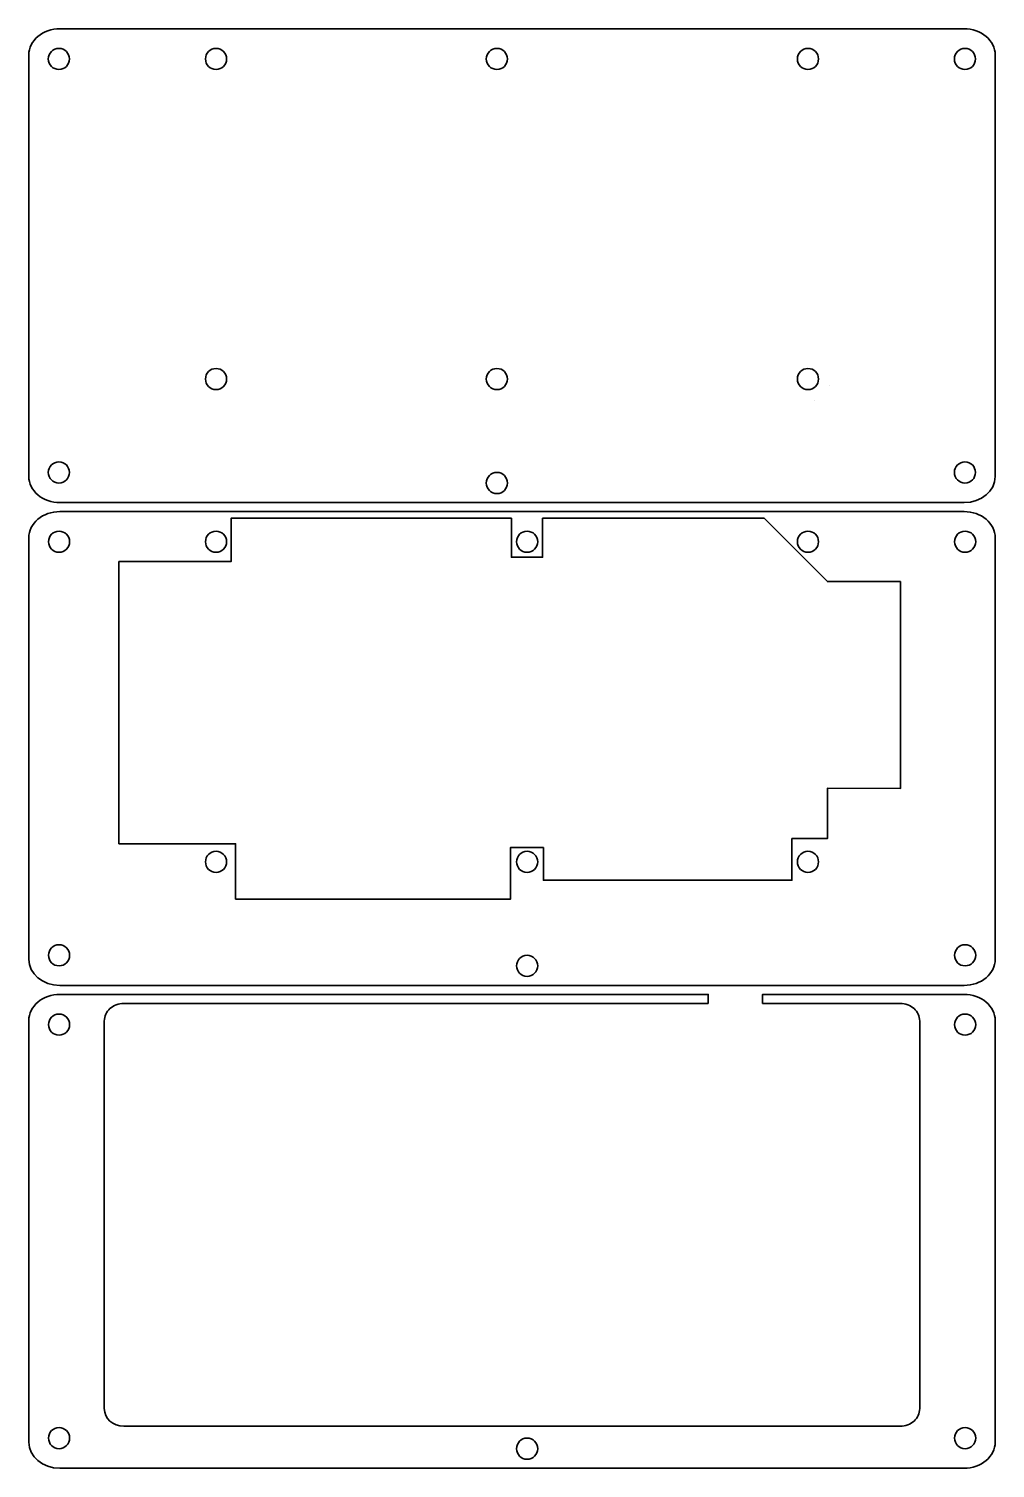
# Model space of a CAD drawing. Header units: millimetres. Extents: x 131 to 774, y -307 to 169.
# Drawn here: x 131.2 to 451.2, y -307.4 to 169.3 of the extents above; entities that cross this region are included whole.
import ezdxf

# ---------------------------------------------------------------- set-up
doc = ezdxf.new("R2010")
doc.units = ezdxf.units.MM
doc.header["$MEASUREMENT"] = 0
doc.layers.add('Layer 1', color=7, linetype='Continuous')

msp = doc.modelspace()

# ---------------------------------------------------------------- linework, layer by layer
at = {"layer": 'Layer 1', "color": 250, "lineweight": 35}
for points, knots in [([(440.967, 169.2532), (443.6921, 169.2532), (446.3057, 168.3461), (448.2326, 166.7317), (450.1595, 165.1173), (451.2422, 162.9276), (451.2422, 160.6445), (451.2422, 160.6445), (451.2422, 20.9832), (451.2422, 20.9832), (451.2422, 16.2287), (446.6418, 12.3744), (440.967, 12.3744), (440.967, 12.3744), (141.5174, 12.3744), (141.5174, 12.3744), (138.7923, 12.3744), (136.1787, 13.2814), (134.2518, 14.8959), (132.3248, 16.5103), (131.2422, 18.7), (131.2422, 20.9832), (131.2422, 20.9832), (131.2422, 160.6445), (131.2422, 160.6445), (131.2422, 162.9276), (132.3249, 165.1173), (134.2518, 166.7317), (136.1787, 168.3461), (138.7923, 169.2532), (141.5174, 169.2532), (141.5174, 169.2532), (440.967, 169.2532), (440.967, 169.2532)], [0, 0, 0, 0, 0.09090909, 0.09090909, 0.09090909, 0.18181818, 0.18181818, 0.18181818, 0.27272727, 0.27272727, 0.27272727, 0.36363636, 0.36363636, 0.36363636, 0.45454545, 0.45454545, 0.45454545, 0.54545455, 0.54545455, 0.54545455, 0.63636364, 0.63636364, 0.63636364, 0.72727273, 0.72727273, 0.72727273, 0.81818182, 0.81818182, 0.81818182, 0.90909091, 0.90909091, 0.90909091, 1, 1, 1, 1]), ([(137.7105, 159.2744), (137.7105, 161.2074), (139.2775, 162.7744), (141.2105, 162.7744), (143.1435, 162.7744), (144.7105, 161.2074), (144.7105, 159.2744), (144.7105, 157.3414), (143.1435, 155.7744), (141.2105, 155.7744), (139.2775, 155.7744), (137.7105, 157.3414), (137.7105, 159.2744)], [0, 0, 0, 0, 0.25, 0.25, 0.25, 0.5, 0.5, 0.5, 0.75, 0.75, 0.75, 1, 1, 1, 1]), ([(189.7422, 159.2744), (189.7422, 161.2074), (191.3092, 162.7744), (193.2422, 162.7744), (195.1752, 162.7744), (196.7422, 161.2074), (196.7422, 159.2744), (196.7422, 157.3414), (195.1752, 155.7744), (193.2422, 155.7744), (191.3092, 155.7744), (189.7422, 157.3414), (189.7422, 159.2744)], [0, 0, 0, 0, 0.25, 0.25, 0.25, 0.5, 0.5, 0.5, 0.75, 0.75, 0.75, 1, 1, 1, 1]), ([(282.7422, 159.2743), (282.7422, 161.2074), (284.3092, 162.7743), (286.2422, 162.7743), (288.1752, 162.7744), (289.7422, 161.2074), (289.7422, 159.2744), (289.7422, 157.3413), (288.1752, 155.7744), (286.2422, 155.7744), (284.3092, 155.7743), (282.7422, 157.3413), (282.7422, 159.2743)], [0, 0, 0, 0, 0.25, 0.25, 0.25, 0.5, 0.5, 0.5, 0.75, 0.75, 0.75, 1, 1, 1, 1]), ([(385.7422, 159.2744), (385.7422, 161.2074), (387.3092, 162.7744), (389.2422, 162.7744), (391.1752, 162.7744), (392.7422, 161.2074), (392.7422, 159.2744), (392.7422, 157.3414), (391.1752, 155.7744), (389.2422, 155.7744), (387.3092, 155.7744), (385.7422, 157.3414), (385.7422, 159.2744)], [0, 0, 0, 0, 0.25, 0.25, 0.25, 0.5, 0.5, 0.5, 0.75, 0.75, 0.75, 1, 1, 1, 1]), ([(437.7105, 159.2744), (437.7105, 161.2074), (439.2775, 162.7744), (441.2105, 162.7744), (443.1435, 162.7744), (444.7105, 161.2074), (444.7105, 159.2744), (444.7105, 157.3414), (443.1435, 155.7744), (441.2105, 155.7744), (439.2775, 155.7744), (437.7105, 157.3414), (437.7105, 159.2744)], [0, 0, 0, 0, 0.25, 0.25, 0.25, 0.5, 0.5, 0.5, 0.75, 0.75, 0.75, 1, 1, 1, 1]), ([(189.7422, 53.2744), (189.7422, 55.2074), (191.3092, 56.7744), (193.2422, 56.7744), (195.1752, 56.7744), (196.7422, 55.2074), (196.7422, 53.2744), (196.7422, 51.3414), (195.1752, 49.7744), (193.2422, 49.7744), (191.3092, 49.7744), (189.7422, 51.3414), (189.7422, 53.2744)], [0, 0, 0, 0, 0.25, 0.25, 0.25, 0.5, 0.5, 0.5, 0.75, 0.75, 0.75, 1, 1, 1, 1]), ([(282.7422, 53.2744), (282.7422, 55.2074), (284.3092, 56.7744), (286.2422, 56.7744), (288.1752, 56.7744), (289.7422, 55.2074), (289.7422, 53.2744), (289.7422, 51.3414), (288.1752, 49.7744), (286.2422, 49.7744), (284.3092, 49.7744), (282.7422, 51.3414), (282.7422, 53.2744)], [0, 0, 0, 0, 0.25, 0.25, 0.25, 0.5, 0.5, 0.5, 0.75, 0.75, 0.75, 1, 1, 1, 1]), ([(385.7422, 53.2744), (385.7422, 55.2074), (387.3092, 56.7744), (389.2422, 56.7744), (391.1752, 56.7744), (392.7422, 55.2074), (392.7422, 53.2744), (392.7422, 51.3414), (391.1752, 49.7744), (389.2422, 49.7744), (387.3092, 49.7744), (385.7422, 51.3414), (385.7422, 53.2744)], [0, 0, 0, 0, 0.25, 0.25, 0.25, 0.5, 0.5, 0.5, 0.75, 0.75, 0.75, 1, 1, 1, 1]), ([(137.7105, 22.344), (137.7105, 24.277), (139.2775, 25.844), (141.2105, 25.844), (143.1435, 25.844), (144.7105, 24.277), (144.7105, 22.344), (144.7105, 20.411), (143.1435, 18.844), (141.2105, 18.844), (139.2775, 18.844), (137.7105, 20.411), (137.7105, 22.344)], [0, 0, 0, 0, 0.25, 0.25, 0.25, 0.5, 0.5, 0.5, 0.75, 0.75, 0.75, 1, 1, 1, 1]), ([(437.7105, 22.3425), (437.7105, 24.2755), (439.2775, 25.8425), (441.2105, 25.8425), (443.1435, 25.8425), (444.7105, 24.2755), (444.7105, 22.3425), (444.7105, 20.4095), (443.1435, 18.8425), (441.2105, 18.8425), (439.2775, 18.8425), (437.7105, 20.4095), (437.7105, 22.3425)], [0, 0, 0, 0, 0.25, 0.25, 0.25, 0.5, 0.5, 0.5, 0.75, 0.75, 0.75, 1, 1, 1, 1]), ([(282.7422, 18.844), (282.7422, 20.777), (284.3092, 22.344), (286.2422, 22.344), (288.1752, 22.344), (289.7422, 20.777), (289.7422, 18.844), (289.7422, 16.911), (288.1752, 15.344), (286.2422, 15.344), (284.3092, 15.344), (282.7422, 16.911), (282.7422, 18.844)], [0, 0, 0, 0, 0.25, 0.25, 0.25, 0.5, 0.5, 0.5, 0.75, 0.75, 0.75, 1, 1, 1, 1]), ([(141.5174, 9.3759), (138.7923, 9.3759), (136.1787, 8.4688), (134.2518, 6.8544), (132.3249, 5.24), (131.2422, 3.0503), (131.2422, 0.7672), (131.2422, 0.7672), (131.2422, -138.8941), (131.2422, -138.8941), (131.2422, -143.6486), (135.8426, -147.5029), (141.5174, -147.5029), (141.5174, -147.5029), (440.967, -147.5029), (440.967, -147.5029), (443.6921, -147.5029), (446.3057, -146.5959), (448.2326, -144.9814), (450.1596, -143.367), (451.2422, -141.1773), (451.2422, -138.8941), (451.2422, -138.8941), (451.2422, 0.7672), (451.2422, 0.7672), (451.2422, 3.0503), (450.1595, 5.24), (448.2326, 6.8544), (446.3057, 8.4688), (443.6921, 9.3759), (440.967, 9.3759), (440.967, 9.3759), (141.5174, 9.3759), (141.5174, 9.3759)], [0, 0, 0, 0, 0.09090909, 0.09090909, 0.09090909, 0.18181818, 0.18181818, 0.18181818, 0.27272727, 0.27272727, 0.27272727, 0.36363636, 0.36363636, 0.36363636, 0.45454545, 0.45454545, 0.45454545, 0.54545455, 0.54545455, 0.54545455, 0.63636364, 0.63636364, 0.63636364, 0.72727273, 0.72727273, 0.72727273, 0.81818182, 0.81818182, 0.81818182, 0.90909091, 0.90909091, 0.90909091, 1, 1, 1, 1]), ([(383.9238, -98.8911), (383.9238, -98.8911), (389.8015, -98.8911), (389.8015, -98.8911), (389.8015, -98.8911), (395.6791, -98.8911), (395.6791, -98.8911), (395.6791, -98.8911), (395.6791, -82.2182), (395.6791, -82.2182), (395.6791, -82.2182), (419.8351, -82.3605), (419.8351, -82.3605), (419.8351, -82.3605), (419.8351, -13.7714), (419.8351, -13.7714), (419.8351, -13.7714), (395.6791, -13.7714), (395.6791, -13.7714), (395.6791, -13.7714), (374.711, 7.1967), (374.711, 7.1967), (374.711, 7.1967), (301.3575, 7.1967), (301.3575, 7.1967), (301.3575, 7.1967), (301.3938, -5.7615), (301.3938, -5.7615), (301.3938, -5.7615), (291.0402, -5.7615), (291.0402, -5.7615), (291.0402, -5.7615), (291.0402, 7.1967), (291.0402, 7.1967), (291.0402, 7.1967), (198.2325, 7.1967), (198.2325, 7.1967), (198.2325, 7.1967), (198.2325, -7.1529), (198.2325, -7.1529), (198.2325, -7.1529), (161.099, -7.1529), (161.099, -7.1529), (161.099, -7.1529), (161.099, -100.6233), (161.099, -100.6233), (161.099, -100.6233), (199.7083, -100.6233), (199.7083, -100.6233), (199.7083, -100.6233), (199.7083, -118.9404), (199.7083, -118.9404), (199.7083, -118.9404), (245.7622, -118.9404), (245.7622, -118.9404), (245.7622, -118.9404), (290.8001, -118.9404), (290.8001, -118.9404), (290.8001, -118.9404), (290.8001, -101.8394), (290.8001, -101.8394), (290.8001, -101.8394), (301.6344, -101.8805), (301.6344, -101.8805), (301.6344, -101.8805), (301.6344, -112.7166), (301.6344, -112.7166), (301.6344, -112.7166), (383.9238, -112.7166), (383.9238, -112.7166), (383.9238, -112.7166), (383.9238, -98.8911), (383.9238, -98.8911)], [0, 0, 0, 0, 0.04166667, 0.04166667, 0.04166667, 0.08333333, 0.08333333, 0.08333333, 0.125, 0.125, 0.125, 0.16666667, 0.16666667, 0.16666667, 0.20833333, 0.20833333, 0.20833333, 0.25, 0.25, 0.25, 0.29166667, 0.29166667, 0.29166667, 0.33333333, 0.33333333, 0.33333333, 0.375, 0.375, 0.375, 0.41666667, 0.41666667, 0.41666667, 0.45833333, 0.45833333, 0.45833333, 0.5, 0.5, 0.5, 0.54166667, 0.54166667, 0.54166667, 0.58333333, 0.58333333, 0.58333333, 0.625, 0.625, 0.625, 0.66666667, 0.66666667, 0.66666667, 0.70833333, 0.70833333, 0.70833333, 0.75, 0.75, 0.75, 0.79166667, 0.79166667, 0.79166667, 0.83333333, 0.83333333, 0.83333333, 0.875, 0.875, 0.875, 0.91666667, 0.91666667, 0.91666667, 0.95833333, 0.95833333, 0.95833333, 1, 1, 1, 1]), ([(144.7739, -0.6029), (144.7739, 1.3301), (143.2069, 2.8971), (141.2739, 2.8971), (139.3409, 2.8971), (137.7739, 1.3301), (137.7739, -0.6029), (137.7739, -2.5359), (139.3409, -4.1029), (141.2739, -4.1029), (143.2069, -4.1029), (144.7739, -2.5359), (144.7739, -0.6029)], [0, 0, 0, 0, 0.25, 0.25, 0.25, 0.5, 0.5, 0.5, 0.75, 0.75, 0.75, 1, 1, 1, 1]), ([(196.7422, -0.6029), (196.7422, 1.3301), (195.1752, 2.8971), (193.2422, 2.8971), (191.3092, 2.8971), (189.7422, 1.3301), (189.7422, -0.6029), (189.7422, -2.5359), (191.3092, -4.1029), (193.2422, -4.1029), (195.1752, -4.1029), (196.7422, -2.5359), (196.7422, -0.6029)], [0, 0, 0, 0, 0.25, 0.25, 0.25, 0.5, 0.5, 0.5, 0.75, 0.75, 0.75, 1, 1, 1, 1]), ([(299.7422, -0.603), (299.7422, 1.3301), (298.1752, 2.897), (296.2422, 2.897), (294.3092, 2.8971), (292.7422, 1.3301), (292.7422, -0.6029), (292.7422, -2.536), (294.3092, -4.1029), (296.2422, -4.1029), (298.1752, -4.103), (299.7422, -2.536), (299.7422, -0.603)], [0, 0, 0, 0, 0.25, 0.25, 0.25, 0.5, 0.5, 0.5, 0.75, 0.75, 0.75, 1, 1, 1, 1]), ([(392.7422, -0.6029), (392.7422, 1.3301), (391.1752, 2.8971), (389.2422, 2.8971), (387.3092, 2.8971), (385.7422, 1.3301), (385.7422, -0.6029), (385.7422, -2.5359), (387.3092, -4.1029), (389.2422, -4.1029), (391.1752, -4.1029), (392.7422, -2.5359), (392.7422, -0.6029)], [0, 0, 0, 0, 0.25, 0.25, 0.25, 0.5, 0.5, 0.5, 0.75, 0.75, 0.75, 1, 1, 1, 1]), ([(444.7739, -0.6029), (444.7739, 1.3301), (443.2069, 2.8971), (441.2739, 2.8971), (439.3409, 2.8971), (437.7739, 1.3301), (437.7739, -0.6029), (437.7739, -2.5359), (439.3409, -4.1029), (441.2739, -4.1029), (443.2069, -4.1029), (444.7739, -2.5359), (444.7739, -0.6029)], [0, 0, 0, 0, 0.25, 0.25, 0.25, 0.5, 0.5, 0.5, 0.75, 0.75, 0.75, 1, 1, 1, 1]), ([(196.7422, -106.6029), (196.7422, -104.6699), (195.1752, -103.1029), (193.2422, -103.1029), (191.3092, -103.1029), (189.7422, -104.6699), (189.7422, -106.6029), (189.7422, -108.5359), (191.3092, -110.1029), (193.2422, -110.1029), (195.1752, -110.1029), (196.7422, -108.5359), (196.7422, -106.6029)], [0, 0, 0, 0, 0.25, 0.25, 0.25, 0.5, 0.5, 0.5, 0.75, 0.75, 0.75, 1, 1, 1, 1]), ([(299.7421, -106.603), (299.7421, -104.6699), (298.1752, -103.1031), (296.2422, -103.1031), (294.3092, -103.103), (292.7422, -104.6699), (292.7422, -106.6029), (292.7422, -108.536), (294.3092, -110.1028), (296.2422, -110.1028), (298.1752, -110.103), (299.7421, -108.536), (299.7421, -106.603)], [0, 0, 0, 0, 0.25, 0.25, 0.25, 0.5, 0.5, 0.5, 0.75, 0.75, 0.75, 1, 1, 1, 1]), ([(392.7422, -106.6029), (392.7422, -104.6699), (391.1752, -103.1029), (389.2422, -103.1029), (387.3092, -103.1029), (385.7422, -104.6699), (385.7422, -106.6029), (385.7422, -108.5359), (387.3092, -110.1029), (389.2422, -110.1029), (391.1752, -110.1029), (392.7422, -108.5359), (392.7422, -106.6029)], [0, 0, 0, 0, 0.25, 0.25, 0.25, 0.5, 0.5, 0.5, 0.75, 0.75, 0.75, 1, 1, 1, 1]), ([(144.7739, -137.5348), (144.7739, -135.6018), (143.2069, -134.0348), (141.2739, -134.0348), (139.3409, -134.0348), (137.7739, -135.6018), (137.7739, -137.5348), (137.7739, -139.4678), (139.3409, -141.0348), (141.2739, -141.0348), (143.2069, -141.0348), (144.7739, -139.4678), (144.7739, -137.5348)], [0, 0, 0, 0, 0.25, 0.25, 0.25, 0.5, 0.5, 0.5, 0.75, 0.75, 0.75, 1, 1, 1, 1]), ([(299.7422, -141.0333), (299.7422, -139.1003), (298.1752, -137.5333), (296.2422, -137.5333), (294.3092, -137.5333), (292.7422, -139.1003), (292.7422, -141.0333), (292.7422, -142.9663), (294.3092, -144.5333), (296.2422, -144.5333), (298.1752, -144.5333), (299.7422, -142.9663), (299.7422, -141.0333)], [0, 0, 0, 0, 0.25, 0.25, 0.25, 0.5, 0.5, 0.5, 0.75, 0.75, 0.75, 1, 1, 1, 1]), ([(444.7739, -137.5333), (444.7739, -135.6003), (443.2069, -134.0333), (441.2739, -134.0333), (439.3409, -134.0333), (437.7739, -135.6003), (437.7739, -137.5333), (437.7739, -139.4663), (439.3409, -141.0333), (441.2739, -141.0333), (443.2069, -141.0333), (444.7739, -139.4663), (444.7739, -137.5333)], [0, 0, 0, 0, 0.25, 0.25, 0.25, 0.5, 0.5, 0.5, 0.75, 0.75, 0.75, 1, 1, 1, 1]), ([(356.2334, -153.4806), (356.2334, -153.4806), (356.2334, -150.5018), (356.2334, -150.5018), (356.2334, -150.5018), (141.5174, -150.5018), (141.5174, -150.5018), (138.7923, -150.5018), (136.1787, -151.4089), (134.2518, -153.0233), (132.3249, -154.6377), (131.2422, -156.8274), (131.2422, -159.1105), (131.2422, -159.1105), (131.2422, -298.7718), (131.2422, -298.7718), (131.2422, -303.5263), (135.8426, -307.3806), (141.5174, -307.3806), (141.5174, -307.3806), (440.967, -307.3806), (440.967, -307.3806), (443.6921, -307.3806), (446.3057, -306.4736), (448.2326, -304.8591), (450.1596, -303.2447), (451.2422, -301.055), (451.2422, -298.7718), (451.2422, -298.7718), (451.2422, -159.1105), (451.2422, -159.1105), (451.2422, -156.8274), (450.1595, -154.6377), (448.2326, -153.0233), (446.3057, -151.4089), (443.6921, -150.5018), (440.967, -150.5018), (440.967, -150.5018), (374.2334, -150.5018), (374.2334, -150.5018), (374.2334, -150.5018), (374.2334, -153.4806), (374.2334, -153.4806)], [0, 0, 0, 0, 0.07142857, 0.07142857, 0.07142857, 0.14285714, 0.14285714, 0.14285714, 0.21428571, 0.21428571, 0.21428571, 0.28571429, 0.28571429, 0.28571429, 0.35714286, 0.35714286, 0.35714286, 0.42857143, 0.42857143, 0.42857143, 0.5, 0.5, 0.5, 0.57142857, 0.57142857, 0.57142857, 0.64285714, 0.64285714, 0.64285714, 0.71428571, 0.71428571, 0.71428571, 0.78571429, 0.78571429, 0.78571429, 0.85714286, 0.85714286, 0.85714286, 0.92857143, 0.92857143, 0.92857143, 1, 1, 1, 1]), ([(144.7739, -160.4806), (144.7739, -158.5476), (143.2069, -156.9806), (141.2739, -156.9806), (139.3409, -156.9806), (137.7739, -158.5476), (137.7739, -160.4806), (137.7739, -162.4136), (139.3409, -163.9806), (141.2739, -163.9806), (143.2069, -163.9806), (144.7739, -162.4136), (144.7739, -160.4806)], [0, 0, 0, 0, 0.25, 0.25, 0.25, 0.5, 0.5, 0.5, 0.75, 0.75, 0.75, 1, 1, 1, 1]), ([(374.2334, -153.4806), (388.4709, -153.4806), (403.5313, -153.4806), (419.8136, -153.4806), (421.5186, -153.4806), (423.1538, -154.0952), (424.3593, -155.1892), (425.5649, -156.2831), (426.2422, -157.7668), (426.2422, -159.3139), (426.2422, -159.3139), (426.2422, -287.6473), (426.2422, -287.6473), (426.2422, -289.1944), (425.5649, -290.6782), (424.3593, -291.772), (423.1538, -292.866), (421.5186, -293.4806), (419.8136, -293.4806), (419.8136, -293.4806), (162.6708, -293.4806), (162.6708, -293.4806), (159.1204, -293.4806), (156.2422, -290.8689), (156.2422, -287.6473), (156.2422, -287.6473), (156.2422, -159.3139), (156.2422, -159.3139), (156.2422, -157.7668), (156.9195, -156.283), (158.1251, -155.1892), (159.3306, -154.0952), (160.9658, -153.4806), (162.6708, -153.4806), (241.2674, -153.4806), (291.3461, -153.4806), (356.2334, -153.4806)], [0, 0, 0, 0, 0.08333333, 0.08333333, 0.08333333, 0.16666667, 0.16666667, 0.16666667, 0.25, 0.25, 0.25, 0.33333333, 0.33333333, 0.33333333, 0.41666667, 0.41666667, 0.41666667, 0.5, 0.5, 0.5, 0.58333333, 0.58333333, 0.58333333, 0.66666667, 0.66666667, 0.66666667, 0.75, 0.75, 0.75, 0.83333333, 0.83333333, 0.83333333, 0.91666667, 0.91666667, 0.91666667, 1, 1, 1, 1]), ([(444.7739, -160.4806), (444.7739, -158.5476), (443.2069, -156.9806), (441.2739, -156.9806), (439.3409, -156.9806), (437.7739, -158.5476), (437.7739, -160.4806), (437.7739, -162.4136), (439.3409, -163.9806), (441.2739, -163.9806), (443.2069, -163.9806), (444.7739, -162.4136), (444.7739, -160.4806)], [0, 0, 0, 0, 0.25, 0.25, 0.25, 0.5, 0.5, 0.5, 0.75, 0.75, 0.75, 1, 1, 1, 1]), ([(144.7739, -297.4125), (144.7739, -295.4795), (143.2069, -293.9125), (141.2739, -293.9125), (139.3409, -293.9125), (137.7739, -295.4795), (137.7739, -297.4125), (137.7739, -299.3455), (139.3409, -300.9125), (141.2739, -300.9125), (143.2069, -300.9125), (144.7739, -299.3455), (144.7739, -297.4125)], [0, 0, 0, 0, 0.25, 0.25, 0.25, 0.5, 0.5, 0.5, 0.75, 0.75, 0.75, 1, 1, 1, 1]), ([(444.7739, -297.411), (444.7739, -295.478), (443.2069, -293.911), (441.2739, -293.911), (439.3409, -293.911), (437.7739, -295.478), (437.7739, -297.411), (437.7739, -299.344), (439.3409, -300.911), (441.2739, -300.911), (443.2069, -300.911), (444.7739, -299.344), (444.7739, -297.411)], [0, 0, 0, 0, 0.25, 0.25, 0.25, 0.5, 0.5, 0.5, 0.75, 0.75, 0.75, 1, 1, 1, 1]), ([(299.7422, -300.911), (299.7422, -298.978), (298.1752, -297.411), (296.2422, -297.411), (294.3092, -297.411), (292.7422, -298.978), (292.7422, -300.911), (292.7422, -302.844), (294.3092, -304.411), (296.2422, -304.411), (298.1752, -304.411), (299.7422, -302.844), (299.7422, -300.911)], [0, 0, 0, 0, 0.25, 0.25, 0.25, 0.5, 0.5, 0.5, 0.75, 0.75, 0.75, 1, 1, 1, 1])]:
    msp.add_open_spline(points, degree=3, knots=knots, dxfattribs=at)
for points in [[(396.2422, 51.2744), (396.2422, 51.2744), (396.2422, 51.2744), (396.2422, 51.2744)], [(396.2422, 51.2744), (396.2422, 51.2744), (396.2422, 51.2744), (396.2422, 51.2744)], [(396.2422, 51.2743), (396.2422, 51.2743), (396.2422, 51.2743), (396.2422, 51.2743)], [(396.2422, 51.2743), (396.2422, 51.2743), (396.2422, 51.2743), (396.2422, 51.2743)], [(391.2422, 46.2744), (391.2422, 46.2744), (391.2422, 46.2744), (391.2422, 46.2744)], [(391.2422, 46.2744), (391.2422, 46.2744), (391.2422, 46.2744), (391.2422, 46.2744)], [(391.2422, 46.2743), (391.2422, 46.2743), (391.2422, 46.2743), (391.2422, 46.2743)], [(391.2422, 46.2743), (391.2422, 46.2743), (391.2422, 46.2743), (391.2422, 46.2743)]]:
    msp.add_open_spline(points, degree=3, dxfattribs=at)

doc.saveas('drawing.dxf')
